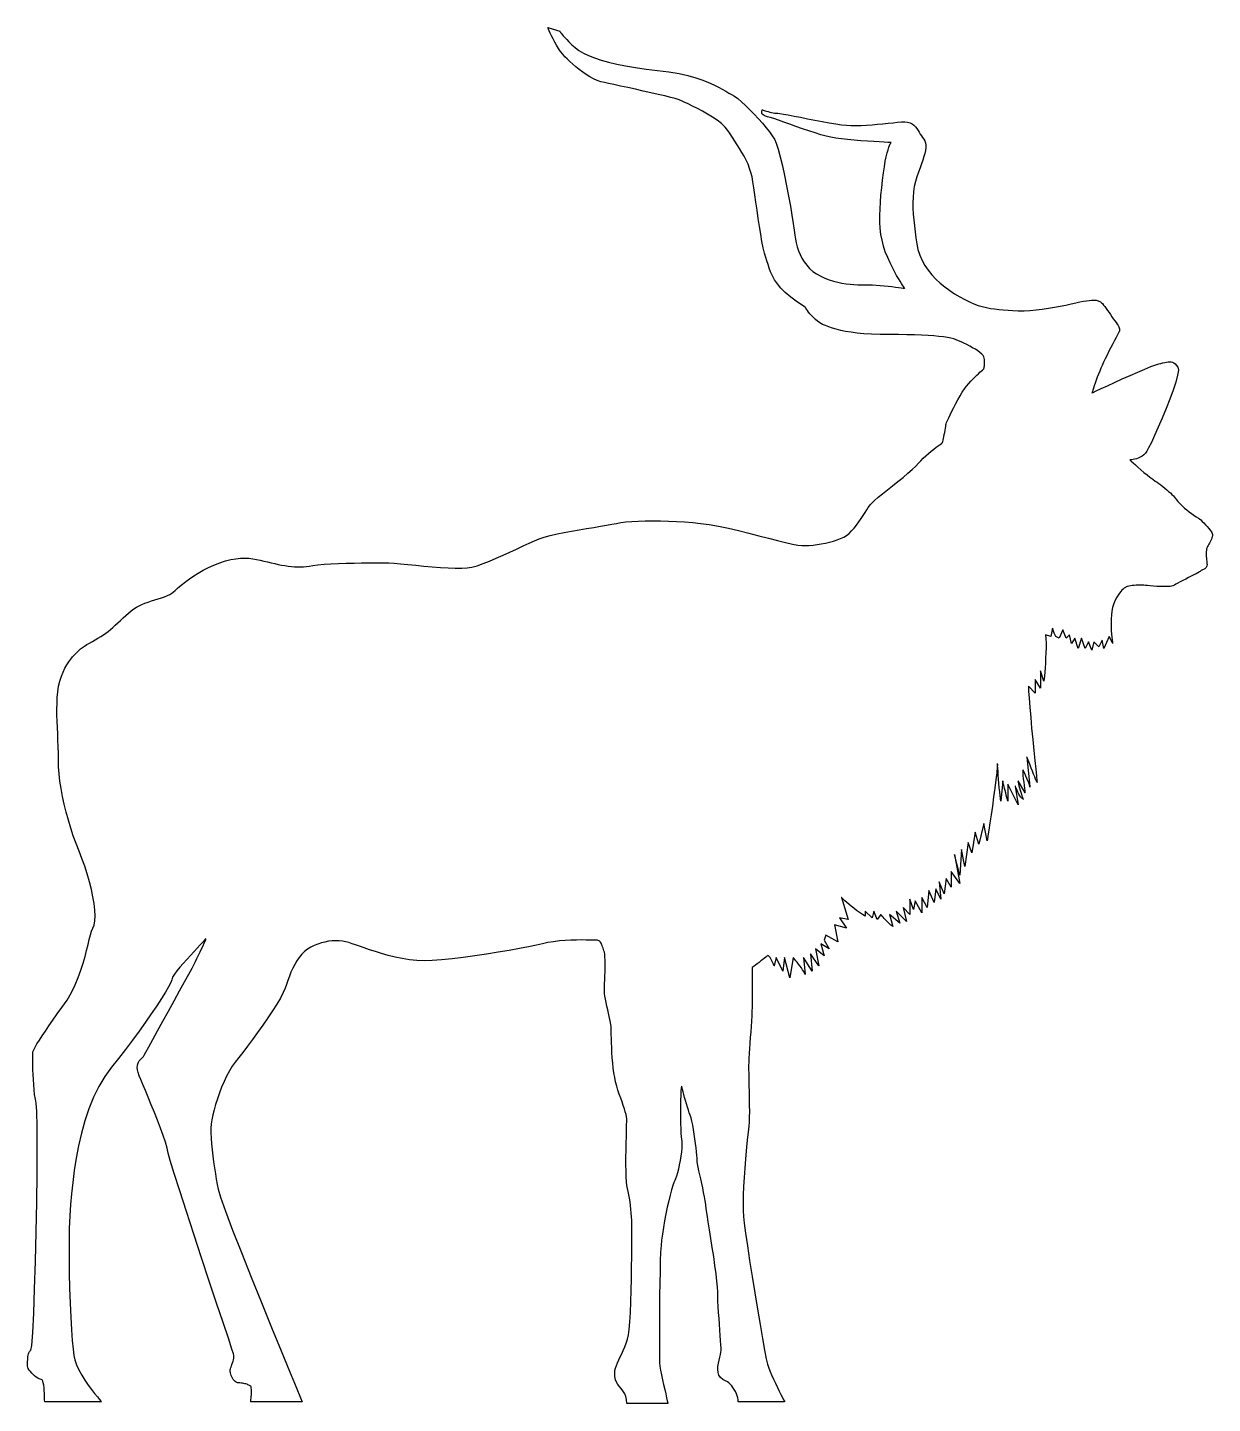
# Model space of a CAD drawing. Header units: metres. Extents: x 0 to 172, y 2 to 201.
import ezdxf

# ---------------------------------------------------------------- set-up
doc = ezdxf.new("R2010")
doc.units = ezdxf.units.M

msp = doc.modelspace()

# ---------------------------------------------------------------- linework, layer by layer
at = {"layer": 'Layer0'}
for p, q in [((157.14, 111.83), (157.15, 111.76)), ((140.5, 94.27), (140.49, 94.36)), ((144.74, 95.29), (144.72, 95.35)), ((141.25, 91.83), (141.24, 91.87)), ((145.21, 90.88), (145.19, 91.04)), ((144.21, 89.18), (144.22, 89.14)), ((117.9, 74.93), (117.86, 74.96)), ((108.17, 65.02), (108.15, 65.05))]:
    msp.add_line(p, q, dxfattribs=at)
msp.add_polyline3d([(144.46, 90.21, 0), (144.47, 90.13, 0), (143.47, 91.87, 0), (143.49, 91.66, 0), (143.53, 91.41, 0), (143.59, 91.13, 0), (143.67, 90.83, 0), (143.75, 90.52, 0), (143.85, 90.22, 0), (143.94, 89.94, 0), (144.03, 89.68, 0), (144.1, 89.46, 0), (144.16, 89.29, 0), (144.21, 89.18, 0), (144.04, 89.28, 0), (143.87, 89.47, 0), (143.71, 89.7, 0), (143.57, 89.94, 0), (143.44, 90.19, 0), (143.32, 90.44, 0), (143.22, 90.68, 0), (143.13, 90.9, 0), (143.07, 91.09, 0), (143.03, 91.06, 0), (143.47, 88.39, 0), (141.98, 91.37, 0), (141.98, 88.89, 0), (141.92, 89.15, 0), (141.84, 89.45, 0), (141.76, 89.77, 0), (141.68, 90.1, 0), (141.6, 90.43, 0), (141.52, 90.75, 0), (141.44, 91.05, 0), (141.37, 91.32, 0), (141.32, 91.54, 0), (141.27, 91.72, 0), (141.25, 91.83, 0), (140.99, 88.89, 0), (140.93, 89.26, 0), (140.86, 89.72, 0), (140.81, 90.27, 0), (140.75, 90.86, 0), (140.69, 91.47, 0), (140.65, 92.09, 0), (140.6, 92.68, 0), (140.56, 93.22, 0), (140.53, 93.68, 0), (140.51, 94.04, 0), (140.5, 94.27, 0), (140.46, 93.82, 0), (140.38, 93.01, 0), (140.26, 91.98, 0), (140.1, 90.79, 0), (139.93, 89.51, 0), (139.74, 88.2, 0), (139.56, 86.92, 0), (139.39, 85.74, 0), (139.23, 84.71, 0), (139.11, 83.89, 0), (139.03, 83.36, 0), (139, 83.17, 0), (138.5, 85.65, 0), (137.76, 82.67, 0), (137.26, 84.41, 0), (136.76, 81.43, 0), (136.26, 82.92, 0), (135.77, 79.44, 0), (135.27, 81.92, 0), (135.02, 78.19, 0), (134.27, 81.18, 0), (135.02, 76.95, 0), (133.78, 78.69, 0), (133.78, 76.45, 0), (133.03, 77.7, 0), (132.78, 75.46, 0), (132.04, 77.2, 0), (132.28, 74.71, 0), (131.54, 76.21, 0), (131.29, 74.22, 0), (130.54, 75.96, 0), (130.3, 73.47, 0), (129.55, 74.96, 0), (129.55, 72.72, 0), (128.55, 74.46, 0), (128.31, 73.22, 0), (127.81, 74.71, 0), (127.81, 72.48, 0), (126.81, 73.47, 0), (127.31, 71.48, 0), (125.82, 72.97, 0), (126.32, 71.23, 0), (124.83, 72.48, 0), (125.32, 70.74, 0), (125.18, 70.82, 0), (125.02, 70.95, 0), (124.84, 71.11, 0), (124.65, 71.3, 0), (124.46, 71.5, 0), (124.27, 71.7, 0), (124.09, 71.9, 0), (123.92, 72.08, 0), (123.78, 72.24, 0), (123.68, 72.36, 0), (123.61, 72.45, 0), (123.58, 72.48, 0), (123.08, 71.73, 0), (122.59, 72.97, 0), (122.34, 71.98, 0), (121.34, 72.97, 0), (121.34, 72.23, 0), (120.91, 72.49, 0), (120.48, 72.78, 0), (120.07, 73.07, 0), (119.67, 73.38, 0), (119.29, 73.68, 0), (118.95, 73.97, 0), (118.64, 74.24, 0), (118.38, 74.47, 0), (118.16, 74.67, 0), (118, 74.83, 0), (117.9, 74.93, 0), (118.86, 71.73, 0), (117.61, 71.98, 0), (118.61, 70.49, 0), (116.87, 70.98, 0), (117.37, 68.5, 0), (115.62, 69.49, 0), (115.38, 68.75, 0), (116.12, 67.5, 0), (114.88, 68.25, 0), (115.38, 66.51, 0), (114.13, 67.5, 0), (114.63, 65.02, 0), (113.39, 66.76, 0), (113.64, 64.27, 0), (112.39, 66.26, 0), (112.64, 63.77, 0), (112.55, 63.98, 0), (112.43, 64.22, 0), (112.26, 64.48, 0), (112.08, 64.75, 0), (111.88, 65.03, 0), (111.68, 65.3, 0), (111.48, 65.55, 0), (111.3, 65.78, 0), (111.14, 65.98, 0), (111.01, 66.13, 0), (110.93, 66.22, 0), (110.9, 66.26, 0), (110.4, 63.28, 0), (109.66, 66.26, 0), (109.41, 64.27, 0), (108.41, 66.26, 0), (108.15, 65.05, 0), (108.11, 65.14, 0), (108.04, 65.28, 0), (107.96, 65.46, 0), (107.87, 65.65, 0), (107.76, 65.86, 0), (107.65, 66.05, 0), (107.54, 66.23, 0), (107.43, 66.38, 0), (107.33, 66.48, 0), (107.24, 66.53, 0), (107.17, 66.51, 0), (107.07, 66.42, 0), (106.92, 66.29, 0), (106.72, 66.13, 0), (106.48, 65.95, 0), (106.22, 65.75, 0), (105.96, 65.54, 0), (105.7, 65.35, 0), (105.46, 65.16, 0), (105.25, 65, 0), (105.08, 64.88, 0), (104.97, 64.8, 0), (104.93, 64.77, 0), (104.93, 64.7, 0), (104.93, 64.5, 0), (104.93, 64.19, 0), (104.93, 63.78, 0), (104.93, 63.3, 0), (104.93, 62.75, 0), (104.93, 62.15, 0), (104.93, 61.53, 0), (104.93, 60.89, 0), (104.93, 60.25, 0), (104.93, 59.63, 0), (104.93, 59.05, 0), (104.92, 58.45, 0), (104.9, 57.77, 0), (104.85, 57.03, 0), (104.8, 56.25, 0), (104.75, 55.45, 0), (104.68, 54.63, 0), (104.62, 53.83, 0), (104.56, 53.06, 0), (104.51, 52.33, 0), (104.47, 51.67, 0), (104.45, 51.08, 0), (104.44, 50.59, 0), (104.44, 50.07, 0), (104.45, 49.39, 0), (104.47, 48.6, 0), (104.49, 47.71, 0), (104.51, 46.77, 0), (104.53, 45.81, 0), (104.54, 44.85, 0), (104.55, 43.94, 0), (104.54, 43.11, 0), (104.52, 42.39, 0), (104.49, 41.8, 0), (104.44, 41.39, 0), (104.36, 40.94, 0), (104.28, 40.23, 0), (104.18, 39.31, 0), (104.08, 38.22, 0), (103.97, 37, 0), (103.88, 35.71, 0), (103.79, 34.37, 0), (103.72, 33.05, 0), (103.67, 31.78, 0), (103.64, 30.6, 0), (103.65, 29.56, 0), (103.69, 28.71, 0), (103.8, 27.75, 0), (104, 26.3, 0), (104.27, 24.46, 0), (104.59, 22.34, 0), (104.95, 20.03, 0), (105.34, 17.65, 0), (105.73, 15.28, 0), (106.1, 13.04, 0), (106.45, 11.02, 0), (106.76, 9.33, 0), (107, 8.06, 0), (107.17, 7.33, 0), (107.32, 6.85, 0), (107.53, 6.32, 0), (107.77, 5.74, 0), (108.04, 5.14, 0), (108.32, 4.53, 0), (108.6, 3.94, 0), (108.87, 3.39, 0), (109.12, 2.89, 0), (109.34, 2.47, 0), (109.51, 2.14, 0), (109.62, 1.93, 0), (109.66, 1.86, 0), (102.94, 1.86, 0), (102.92, 2.12, 0), (102.87, 2.41, 0), (102.78, 2.71, 0), (102.66, 3.02, 0), (102.52, 3.33, 0), (102.35, 3.63, 0), (102.17, 3.92, 0), (101.99, 4.18, 0), (101.79, 4.41, 0), (101.59, 4.6, 0), (101.39, 4.75, 0), (101.2, 4.84, 0), (100.72, 5.07, 0), (100.37, 5.36, 0), (100.14, 5.72, 0), (100.01, 6.11, 0), (99.97, 6.54, 0), (99.99, 6.99, 0), (100.06, 7.44, 0), (100.15, 7.88, 0), (100.26, 8.3, 0), (100.36, 8.69, 0), (100.43, 9.03, 0), (100.46, 9.32, 0), (100.45, 9.65, 0), (100.42, 10.13, 0), (100.38, 10.74, 0), (100.33, 11.45, 0), (100.27, 12.24, 0), (100.21, 13.08, 0), (100.15, 13.94, 0), (100.09, 14.81, 0), (100.04, 15.65, 0), (100, 16.44, 0), (99.97, 17.15, 0), (99.96, 17.77, 0), (99.93, 18.45, 0), (99.85, 19.35, 0), (99.72, 20.42, 0), (99.56, 21.61, 0), (99.38, 22.89, 0), (99.18, 24.21, 0), (98.98, 25.52, 0), (98.78, 26.78, 0), (98.6, 27.95, 0), (98.43, 28.98, 0), (98.31, 29.83, 0), (98.22, 30.45, 0), (98.14, 30.98, 0), (98.04, 31.57, 0), (97.92, 32.2, 0), (97.79, 32.85, 0), (97.65, 33.5, 0), (97.5, 34.15, 0), (97.37, 34.77, 0), (97.24, 35.35, 0), (97.13, 35.87, 0), (97.05, 36.32, 0), (97, 36.67, 0), (96.98, 36.92, 0), (96.97, 37.18, 0), (96.94, 37.57, 0), (96.89, 38.07, 0), (96.83, 38.65, 0), (96.75, 39.29, 0), (96.66, 39.96, 0), (96.57, 40.65, 0), (96.46, 41.32, 0), (96.35, 41.95, 0), (96.23, 42.52, 0), (96.11, 43.01, 0), (95.98, 43.38, 0), (95.85, 43.73, 0), (95.72, 44.13, 0), (95.58, 44.57, 0), (95.44, 45.03, 0), (95.3, 45.5, 0), (95.17, 45.96, 0), (95.05, 46.4, 0), (94.95, 46.79, 0), (94.86, 47.12, 0), (94.8, 47.38, 0), (94.75, 47.55, 0), (94.74, 47.61, 0), (94.68, 47.32, 0), (94.63, 46.85, 0), (94.6, 46.23, 0), (94.57, 45.5, 0), (94.56, 44.7, 0), (94.55, 43.85, 0), (94.56, 43, 0), (94.57, 42.18, 0), (94.6, 41.42, 0), (94.63, 40.77, 0), (94.68, 40.25, 0), (94.74, 39.9, 0), (94.78, 39.59, 0), (94.78, 39.17, 0), (94.76, 38.65, 0), (94.7, 38.08, 0), (94.62, 37.46, 0), (94.52, 36.82, 0), (94.4, 36.19, 0), (94.28, 35.59, 0), (94.14, 35.04, 0), (94.01, 34.57, 0), (93.87, 34.19, 0), (93.74, 33.93, 0), (93.6, 33.65, 0), (93.44, 33.18, 0), (93.26, 32.56, 0), (93.06, 31.82, 0), (92.86, 30.97, 0), (92.66, 30.05, 0), (92.46, 29.08, 0), (92.27, 28.1, 0), (92.1, 27.12, 0), (91.95, 26.17, 0), (91.84, 25.28, 0), (91.75, 24.49, 0), (91.7, 23.55, 0), (91.65, 22.28, 0), (91.61, 20.76, 0), (91.58, 19.06, 0), (91.55, 17.25, 0), (91.54, 15.41, 0), (91.52, 13.61, 0), (91.51, 11.92, 0), (91.51, 10.43, 0), (91.51, 9.2, 0), (91.51, 8.31, 0), (91.51, 7.83, 0), (91.53, 7.49, 0), (91.6, 7.02, 0), (91.7, 6.43, 0), (91.83, 5.77, 0), (91.97, 5.06, 0), (92.13, 4.34, 0), (92.28, 3.65, 0), (92.43, 3, 0), (92.55, 2.44, 0), (92.66, 2, 0), (92.72, 1.71, 0), (92.75, 1.61, 0), (86.78, 1.61, 0), (86.75, 2.17, 0), (86.65, 2.63, 0), (86.51, 3.01, 0), (86.33, 3.32, 0), (86.13, 3.59, 0), (85.91, 3.85, 0), (85.69, 4.1, 0), (85.49, 4.37, 0), (85.31, 4.69, 0), (85.17, 5.06, 0), (85.07, 5.52, 0), (85.04, 6.08, 0), (85.07, 6.41, 0), (85.15, 6.75, 0), (85.28, 7.11, 0), (85.45, 7.5, 0), (85.64, 7.92, 0), (85.85, 8.35, 0), (86.07, 8.82, 0), (86.29, 9.31, 0), (86.51, 9.83, 0), (86.71, 10.37, 0), (86.89, 10.95, 0), (87.03, 11.56, 0), (87.14, 12.35, 0), (87.24, 13.46, 0), (87.32, 14.81, 0), (87.38, 16.33, 0), (87.43, 17.98, 0), (87.46, 19.67, 0), (87.49, 21.34, 0), (87.51, 22.94, 0), (87.52, 24.39, 0), (87.52, 25.63, 0), (87.53, 26.59, 0), (87.53, 27.22, 0), (87.52, 27.67, 0), (87.51, 28.16, 0), (87.48, 28.68, 0), (87.44, 29.21, 0), (87.4, 29.75, 0), (87.34, 30.3, 0), (87.27, 30.84, 0), (87.2, 31.36, 0), (87.11, 31.87, 0), (87.01, 32.35, 0), (86.9, 32.79, 0), (86.78, 33.19, 0), (86.73, 33.73, 0), (86.69, 34.44, 0), (86.68, 35.3, 0), (86.67, 36.25, 0), (86.67, 37.27, 0), (86.69, 38.32, 0), (86.71, 39.34, 0), (86.73, 40.32, 0), (86.75, 41.2, 0), (86.76, 41.94, 0), (86.78, 42.52, 0), (86.78, 42.89, 0), (86.76, 43.16, 0), (86.69, 43.5, 0), (86.58, 43.89, 0), (86.44, 44.32, 0), (86.28, 44.8, 0), (86.1, 45.31, 0), (85.91, 45.85, 0), (85.71, 46.42, 0), (85.52, 47.01, 0), (85.34, 47.62, 0), (85.18, 48.23, 0), (85.04, 48.85, 0), (84.93, 49.51, 0), (84.83, 50.22, 0), (84.75, 50.96, 0), (84.69, 51.72, 0), (84.64, 52.47, 0), (84.61, 53.2, 0), (84.58, 53.9, 0), (84.56, 54.53, 0), (84.55, 55.08, 0), (84.55, 55.53, 0), (84.54, 55.87, 0), (84.54, 56.06, 0), (84.53, 56.24, 0), (84.49, 56.5, 0), (84.42, 56.84, 0), (84.34, 57.24, 0), (84.24, 57.69, 0), (84.14, 58.18, 0), (84.03, 58.68, 0), (83.92, 59.2, 0), (83.81, 59.7, 0), (83.71, 60.19, 0), (83.62, 60.64, 0), (83.55, 61.04, 0), (83.55, 61.45, 0), (83.57, 61.93, 0), (83.58, 62.46, 0), (83.6, 63.03, 0), (83.62, 63.61, 0), (83.64, 64.21, 0), (83.65, 64.79, 0), (83.66, 65.35, 0), (83.65, 65.86, 0), (83.63, 66.32, 0), (83.6, 66.71, 0), (83.55, 67.01, 0), (83.49, 67.2, 0), (83.42, 67.39, 0), (83.36, 67.59, 0), (83.29, 67.79, 0), (83.22, 67.98, 0), (83.14, 68.16, 0), (83.06, 68.32, 0), (82.98, 68.46, 0), (82.88, 68.58, 0), (82.78, 68.67, 0), (82.67, 68.73, 0), (82.55, 68.75, 0), (82.35, 68.75, 0), (82, 68.76, 0), (81.52, 68.77, 0), (80.93, 68.78, 0), (80.26, 68.79, 0), (79.51, 68.78, 0), (78.71, 68.75, 0), (77.88, 68.71, 0), (77.03, 68.64, 0), (76.19, 68.54, 0), (75.37, 68.42, 0), (74.6, 68.25, 0), (73.71, 68.04, 0), (72.58, 67.81, 0), (71.25, 67.55, 0), (69.76, 67.27, 0), (68.16, 67, 0), (66.48, 66.73, 0), (64.78, 66.47, 0), (63.1, 66.24, 0), (61.48, 66.05, 0), (59.97, 65.89, 0), (58.61, 65.8, 0), (57.44, 65.76, 0), (56.38, 65.8, 0), (55.32, 65.91, 0), (54.27, 66.08, 0), (53.24, 66.3, 0), (52.24, 66.55, 0), (51.29, 66.82, 0), (50.38, 67.1, 0), (49.54, 67.38, 0), (48.77, 67.65, 0), (48.08, 67.89, 0), (47.49, 68.1, 0), (47, 68.25, 0), (46.55, 68.41, 0), (46.09, 68.54, 0), (45.61, 68.63, 0), (45.12, 68.67, 0), (44.62, 68.68, 0), (44.11, 68.65, 0), (43.59, 68.59, 0), (43.07, 68.49, 0), (42.56, 68.35, 0), (42.04, 68.19, 0), (41.53, 67.98, 0), (41.03, 67.75, 0), (40.55, 67.47, 0), (40.11, 67.12, 0), (39.71, 66.71, 0), (39.34, 66.26, 0), (39.01, 65.76, 0), (38.7, 65.23, 0), (38.41, 64.68, 0), (38.15, 64.1, 0), (37.92, 63.52, 0), (37.7, 62.93, 0), (37.49, 62.35, 0), (37.3, 61.78, 0), (37.03, 61.15, 0), (36.63, 60.37, 0), (36.1, 59.48, 0), (35.48, 58.51, 0), (34.8, 57.49, 0), (34.07, 56.44, 0), (33.31, 55.39, 0), (32.56, 54.36, 0), (31.84, 53.39, 0), (31.17, 52.5, 0), (30.58, 51.73, 0), (30.09, 51.09, 0), (29.66, 50.49, 0), (29.24, 49.81, 0), (28.84, 49.06, 0), (28.47, 48.27, 0), (28.11, 47.45, 0), (27.79, 46.62, 0), (27.49, 45.78, 0), (27.23, 44.96, 0), (27.01, 44.17, 0), (26.83, 43.42, 0), (26.69, 42.74, 0), (26.61, 42.14, 0), (26.56, 41.53, 0), (26.56, 40.84, 0), (26.59, 40.07, 0), (26.64, 39.25, 0), (26.72, 38.39, 0), (26.82, 37.51, 0), (26.94, 36.62, 0), (27.07, 35.75, 0), (27.2, 34.9, 0), (27.34, 34.1, 0), (27.47, 33.36, 0), (27.6, 32.69, 0), (27.94, 31.51, 0), (28.68, 29.46, 0), (29.71, 26.72, 0), (30.98, 23.48, 0), (32.4, 19.93, 0), (33.88, 16.25, 0), (35.35, 12.62, 0), (36.74, 9.24, 0), (37.95, 6.29, 0), (38.92, 3.95, 0), (39.55, 2.41, 0), (39.78, 1.86, 0), (32.33, 1.86, 0), (32.33, 1.9, 0), (32.34, 2.01, 0), (32.36, 2.17, 0), (32.38, 2.38, 0), (32.4, 2.62, 0), (32.42, 2.88, 0), (32.43, 3.15, 0), (32.44, 3.4, 0), (32.43, 3.64, 0), (32.41, 3.84, 0), (32.38, 4, 0), (32.33, 4.1, 0), (32.25, 4.16, 0), (32.16, 4.22, 0), (32.05, 4.28, 0), (31.93, 4.33, 0), (31.79, 4.39, 0), (31.64, 4.44, 0), (31.48, 4.48, 0), (31.31, 4.52, 0), (31.14, 4.55, 0), (30.96, 4.57, 0), (30.77, 4.59, 0), (30.58, 4.59, 0), (30.4, 4.62, 0), (30.23, 4.69, 0), (30.08, 4.79, 0), (29.93, 4.93, 0), (29.8, 5.1, 0), (29.68, 5.28, 0), (29.58, 5.47, 0), (29.5, 5.66, 0), (29.43, 5.85, 0), (29.38, 6.03, 0), (29.35, 6.19, 0), (29.34, 6.33, 0), (29.36, 6.47, 0), (29.4, 6.64, 0), (29.45, 6.83, 0), (29.53, 7.03, 0), (29.6, 7.25, 0), (29.68, 7.48, 0), (29.76, 7.72, 0), (29.82, 7.95, 0), (29.87, 8.19, 0), (29.89, 8.41, 0), (29.88, 8.62, 0), (29.84, 8.82, 0), (29.61, 9.5, 0), (29.09, 11.06, 0), (28.33, 13.33, 0), (27.39, 16.14, 0), (26.33, 19.33, 0), (25.21, 22.71, 0), (24.08, 26.14, 0), (23.01, 29.43, 0), (22.04, 32.42, 0), (21.25, 34.95, 0), (20.68, 36.83, 0), (20.39, 37.91, 0), (20.22, 38.62, 0), (19.96, 39.48, 0), (19.62, 40.47, 0), (19.24, 41.53, 0), (18.81, 42.65, 0), (18.37, 43.79, 0), (17.92, 44.91, 0), (17.48, 45.98, 0), (17.07, 46.97, 0), (16.7, 47.84, 0), (16.39, 48.56, 0), (16.16, 49.1, 0), (16.01, 49.56, 0), (15.92, 49.96, 0), (15.89, 50.3, 0), (15.91, 50.59, 0), (15.97, 50.84, 0), (16.07, 51.06, 0), (16.19, 51.25, 0), (16.33, 51.42, 0), (16.48, 51.58, 0), (16.63, 51.74, 0), (16.78, 51.91, 0), (16.91, 52.09, 0), (17.14, 52.53, 0), (17.56, 53.3, 0), (18.14, 54.35, 0), (18.83, 55.61, 0), (19.61, 57.01, 0), (20.42, 58.49, 0), (21.24, 59.98, 0), (22.03, 61.41, 0), (22.75, 62.72, 0), (23.36, 63.84, 0), (23.83, 64.71, 0), (24.12, 65.26, 0), (24.32, 65.67, 0), (24.54, 66.11, 0), (24.77, 66.58, 0), (25, 67.05, 0), (25.22, 67.51, 0), (25.43, 67.94, 0), (25.59, 68.31, 0), (25.72, 68.62, 0), (25.8, 68.83, 0), (25.81, 68.94, 0), (25.75, 68.91, 0), (25.61, 68.75, 0), (25.37, 68.45, 0), (25.02, 68.06, 0), (24.59, 67.61, 0), (24.11, 67.1, 0), (23.59, 66.55, 0), (23.06, 65.98, 0), (22.54, 65.4, 0), (22.06, 64.84, 0), (21.63, 64.31, 0), (21.27, 63.81, 0), (21.02, 63.38, 0), (20.89, 63.03, 0), (20.74, 62.61, 0), (20.43, 62, 0), (19.98, 61.22, 0), (19.4, 60.29, 0), (18.72, 59.24, 0), (17.93, 58.08, 0), (17.07, 56.85, 0), (16.15, 55.57, 0), (15.19, 54.25, 0), (14.19, 52.93, 0), (13.19, 51.62, 0), (12.18, 50.35, 0), (11.19, 49.02, 0), (10.31, 47.56, 0), (9.54, 45.98, 0), (8.87, 44.3, 0), (8.29, 42.56, 0), (7.8, 40.77, 0), (7.39, 38.96, 0), (7.05, 37.16, 0), (6.76, 35.38, 0), (6.54, 33.65, 0), (6.36, 32, 0), (6.22, 30.45, 0), (6.11, 28.82, 0), (6.05, 26.95, 0), (6.01, 24.9, 0), (6.01, 22.74, 0), (6.04, 20.51, 0), (6.09, 18.3, 0), (6.16, 16.15, 0), (6.25, 14.13, 0), (6.36, 12.3, 0), (6.47, 10.73, 0), (6.59, 9.46, 0), (6.71, 8.57, 0), (6.84, 7.92, 0), (7.09, 7.21, 0), (7.44, 6.47, 0), (7.86, 5.73, 0), (8.32, 4.99, 0), (8.8, 4.28, 0), (9.27, 3.63, 0), (9.72, 3.05, 0), (10.11, 2.56, 0), (10.41, 2.18, 0), (10.62, 1.94, 0), (10.69, 1.86, 0), (2.49, 1.86, 0), (2.49, 1.92, 0), (2.48, 2.1, 0), (2.48, 2.36, 0), (2.47, 2.7, 0), (2.45, 3.07, 0), (2.42, 3.47, 0), (2.39, 3.87, 0), (2.34, 4.25, 0), (2.28, 4.59, 0), (2.2, 4.85, 0), (2.1, 5.03, 0), (1.99, 5.09, 0), (1.85, 5.11, 0), (1.67, 5.19, 0), (1.47, 5.3, 0), (1.25, 5.44, 0), (1.03, 5.61, 0), (0.81, 5.8, 0), (0.6, 6.01, 0), (0.41, 6.23, 0), (0.24, 6.45, 0), (0.11, 6.67, 0), (0.03, 6.88, 0), (0, 7.08, 0), (0, 7.28, 0), (0, 7.49, 0), (0.01, 7.71, 0), (0.02, 7.94, 0), (0.04, 8.16, 0), (0.06, 8.38, 0), (0.1, 8.6, 0), (0.15, 8.79, 0), (0.21, 8.97, 0), (0.29, 9.12, 0), (0.38, 9.24, 0), (0.5, 9.32, 0), (0.63, 10.03, 0), (0.76, 11.9, 0), (0.89, 14.7, 0), (1.02, 18.21, 0), (1.14, 22.21, 0), (1.24, 26.47, 0), (1.33, 30.78, 0), (1.38, 34.9, 0), (1.41, 38.62, 0), (1.4, 41.71, 0), (1.34, 43.95, 0), (1.24, 45.12, 0), (1.13, 45.72, 0), (1.03, 46.38, 0), (0.96, 47.09, 0), (0.89, 47.82, 0), (0.84, 48.56, 0), (0.81, 49.29, 0), (0.78, 49.98, 0), (0.76, 50.63, 0), (0.75, 51.21, 0), (0.75, 51.7, 0), (0.75, 52.08, 0), (0.75, 52.33, 0), (0.79, 52.56, 0), (0.91, 52.87, 0), (1.1, 53.26, 0), (1.37, 53.73, 0), (1.71, 54.27, 0), (2.11, 54.88, 0), (2.58, 55.57, 0), (3.1, 56.33, 0), (3.68, 57.16, 0), (4.31, 58.06, 0), (4.99, 59.02, 0), (5.72, 60.04, 0), (6.35, 61.16, 0), (6.89, 62.27, 0), (7.35, 63.35, 0), (7.74, 64.41, 0), (8.06, 65.42, 0), (8.33, 66.38, 0), (8.56, 67.28, 0), (8.76, 68.11, 0), (8.94, 68.85, 0), (9.1, 69.51, 0), (9.27, 70.05, 0), (9.45, 70.49, 0), (9.65, 70.94, 0), (9.77, 71.54, 0), (9.8, 72.27, 0), (9.76, 73.11, 0), (9.65, 74.05, 0), (9.48, 75.06, 0), (9.25, 76.12, 0), (8.97, 77.23, 0), (8.64, 78.35, 0), (8.28, 79.48, 0), (7.88, 80.6, 0), (7.46, 81.68, 0), (7.04, 82.75, 0), (6.63, 83.86, 0), (6.26, 84.99, 0), (5.91, 86.14, 0), (5.6, 87.3, 0), (5.32, 88.45, 0), (5.07, 89.6, 0), (4.86, 90.72, 0), (4.7, 91.82, 0), (4.58, 92.88, 0), (4.5, 93.89, 0), (4.48, 94.85, 0), (4.47, 95.84, 0), (4.44, 96.8, 0), (4.41, 97.75, 0), (4.37, 98.68, 0), (4.32, 99.59, 0), (4.29, 100.48, 0), (4.26, 101.36, 0), (4.25, 102.22, 0), (4.27, 103.07, 0), (4.3, 103.91, 0), (4.37, 104.73, 0), (4.48, 105.55, 0), (4.68, 106.31, 0), (4.9, 107, 0), (5.15, 107.62, 0), (5.42, 108.17, 0), (5.69, 108.66, 0), (5.97, 109.09, 0), (6.25, 109.47, 0), (6.52, 109.8, 0), (6.78, 110.09, 0), (7.03, 110.35, 0), (7.26, 110.57, 0), (7.46, 110.77, 0), (7.68, 110.96, 0), (7.95, 111.16, 0), (8.26, 111.37, 0), (8.61, 111.59, 0), (8.99, 111.81, 0), (9.39, 112.04, 0), (9.79, 112.28, 0), (10.2, 112.52, 0), (10.61, 112.76, 0), (10.99, 113.01, 0), (11.36, 113.26, 0), (11.69, 113.5, 0), (12.01, 113.77, 0), (12.35, 114.07, 0), (12.7, 114.4, 0), (13.07, 114.75, 0), (13.45, 115.1, 0), (13.83, 115.46, 0), (14.22, 115.82, 0), (14.62, 116.16, 0), (15.01, 116.48, 0), (15.4, 116.77, 0), (15.78, 117.02, 0), (16.16, 117.23, 0), (16.56, 117.42, 0), (17, 117.59, 0), (17.46, 117.75, 0), (17.95, 117.92, 0), (18.44, 118.07, 0), (18.93, 118.23, 0), (19.4, 118.38, 0), (19.85, 118.54, 0), (20.25, 118.7, 0), (20.61, 118.87, 0), (20.91, 119.04, 0), (21.14, 119.22, 0), (21.36, 119.44, 0), (21.65, 119.71, 0), (22.01, 120.02, 0), (22.43, 120.37, 0), (22.92, 120.75, 0), (23.47, 121.15, 0), (24.07, 121.56, 0), (24.73, 121.97, 0), (25.44, 122.37, 0), (26.2, 122.76, 0), (27, 123.12, 0), (27.85, 123.45, 0), (28.68, 123.72, 0), (29.46, 123.92, 0), (30.17, 124.04, 0), (30.83, 124.11, 0), (31.46, 124.13, 0), (32.05, 124.1, 0), (32.61, 124.04, 0), (33.15, 123.95, 0), (33.69, 123.83, 0), (34.22, 123.71, 0), (34.76, 123.58, 0), (35.31, 123.45, 0), (35.81, 123.33, 0), (36.3, 123.22, 0), (36.79, 123.13, 0), (37.28, 123.04, 0), (37.76, 122.98, 0), (38.23, 122.92, 0), (38.69, 122.88, 0), (39.14, 122.86, 0), (39.58, 122.86, 0), (39.99, 122.87, 0), (40.4, 122.9, 0), (40.78, 122.95, 0), (41.32, 123.07, 0), (42.06, 123.16, 0), (42.94, 123.24, 0), (43.95, 123.3, 0), (45.03, 123.35, 0), (46.16, 123.39, 0), (47.29, 123.41, 0), (48.39, 123.43, 0), (49.42, 123.44, 0), (50.34, 123.45, 0), (51.12, 123.45, 0), (51.72, 123.45, 0), (52.32, 123.43, 0), (53.11, 123.38, 0), (54.04, 123.3, 0), (55.09, 123.2, 0), (56.23, 123.09, 0), (57.41, 122.98, 0), (58.61, 122.88, 0), (59.79, 122.79, 0), (60.92, 122.72, 0), (61.96, 122.67, 0), (62.88, 122.67, 0), (63.66, 122.7, 0), (64.34, 122.82, 0), (65.12, 123.03, 0), (65.99, 123.33, 0), (66.92, 123.69, 0), (67.89, 124.1, 0), (68.88, 124.54, 0), (69.87, 124.99, 0), (70.84, 125.45, 0), (71.77, 125.89, 0), (72.64, 126.29, 0), (73.42, 126.64, 0), (74.1, 126.93, 0), (74.85, 127.17, 0), (75.72, 127.41, 0), (76.69, 127.63, 0), (77.72, 127.84, 0), (78.79, 128.05, 0), (79.88, 128.24, 0), (80.96, 128.42, 0), (82, 128.59, 0), (82.98, 128.75, 0), (83.87, 128.9, 0), (84.65, 129.04, 0), (85.29, 129.17, 0), (85.91, 129.28, 0), (86.66, 129.38, 0), (87.51, 129.45, 0), (88.45, 129.5, 0), (89.46, 129.53, 0), (90.54, 129.54, 0), (91.67, 129.53, 0), (92.82, 129.5, 0), (94, 129.45, 0), (95.17, 129.38, 0), (96.34, 129.28, 0), (97.47, 129.17, 0), (98.72, 129, 0), (100.08, 128.76, 0), (101.51, 128.45, 0), (102.99, 128.11, 0), (104.47, 127.74, 0), (105.93, 127.37, 0), (107.32, 127, 0), (108.62, 126.66, 0), (109.78, 126.37, 0), (110.78, 126.14, 0), (111.58, 125.99, 0), (112.14, 125.94, 0), (112.66, 125.95, 0), (113.21, 125.98, 0), (113.78, 126.03, 0), (114.37, 126.1, 0), (114.97, 126.2, 0), (115.56, 126.31, 0), (116.15, 126.44, 0), (116.71, 126.6, 0), (117.25, 126.78, 0), (117.75, 126.97, 0), (118.21, 127.19, 0), (118.61, 127.43, 0), (118.98, 127.72, 0), (119.35, 128.07, 0), (119.71, 128.48, 0), (120.06, 128.92, 0), (120.4, 129.38, 0), (120.72, 129.85, 0), (121.02, 130.31, 0), (121.3, 130.74, 0), (121.55, 131.14, 0), (121.76, 131.47, 0), (121.95, 131.73, 0), (122.09, 131.9, 0), (122.31, 132.15, 0), (122.69, 132.5, 0), (123.21, 132.94, 0), (123.84, 133.45, 0), (124.54, 134.01, 0), (125.29, 134.61, 0), (126.06, 135.22, 0), (126.81, 135.83, 0), (127.51, 136.42, 0), (128.14, 136.96, 0), (128.66, 137.46, 0), (129.05, 137.87, 0), (129.38, 138.24, 0), (129.74, 138.61, 0), (130.12, 138.97, 0), (130.51, 139.31, 0), (130.89, 139.63, 0), (131.26, 139.92, 0), (131.6, 140.19, 0), (131.91, 140.41, 0), (132.16, 140.6, 0), (132.36, 140.74, 0), (132.49, 140.83, 0), (132.53, 140.86, 0), (132.54, 140.9, 0), (132.57, 141.02, 0), (132.61, 141.21, 0), (132.66, 141.45, 0), (132.72, 141.73, 0), (132.78, 142.04, 0), (132.84, 142.35, 0), (132.9, 142.66, 0), (132.95, 142.95, 0), (132.99, 143.22, 0), (133.02, 143.43, 0), (133.03, 143.59, 0), (133.12, 143.77, 0), (133.25, 144.07, 0), (133.43, 144.45, 0), (133.64, 144.9, 0), (133.88, 145.41, 0), (134.15, 145.95, 0), (134.44, 146.52, 0), (134.74, 147.09, 0), (135.06, 147.65, 0), (135.38, 148.17, 0), (135.7, 148.65, 0), (136.01, 149.06, 0), (136.32, 149.42, 0), (136.63, 149.76, 0), (136.93, 150.08, 0), (137.21, 150.37, 0), (137.48, 150.63, 0), (137.72, 150.86, 0), (137.94, 151.07, 0), (138.13, 151.24, 0), (138.29, 151.37, 0), (138.4, 151.47, 0), (138.48, 151.53, 0), (138.51, 151.57, 0), (138.52, 151.63, 0), (138.54, 151.72, 0), (138.56, 151.83, 0), (138.58, 151.98, 0), (138.59, 152.14, 0), (138.61, 152.32, 0), (138.61, 152.51, 0), (138.61, 152.7, 0), (138.59, 152.9, 0), (138.55, 153.1, 0), (138.5, 153.29, 0), (138.39, 153.48, 0), (138.21, 153.7, 0), (137.95, 153.92, 0), (137.64, 154.15, 0), (137.28, 154.39, 0), (136.88, 154.63, 0), (136.47, 154.86, 0), (136.05, 155.08, 0), (135.63, 155.28, 0), (135.23, 155.47, 0), (134.86, 155.64, 0), (134.52, 155.78, 0), (134.18, 155.89, 0), (133.75, 156, 0), (133.25, 156.1, 0), (132.67, 156.19, 0), (132.01, 156.27, 0), (131.26, 156.33, 0), (130.42, 156.39, 0), (129.49, 156.44, 0), (128.47, 156.47, 0), (127.36, 156.5, 0), (126.14, 156.52, 0), (124.83, 156.52, 0), (123.47, 156.54, 0), (122.24, 156.58, 0), (121.14, 156.65, 0), (120.16, 156.74, 0), (119.27, 156.86, 0), (118.48, 156.99, 0), (117.78, 157.13, 0), (117.14, 157.29, 0), (116.57, 157.47, 0), (116.05, 157.64, 0), (115.57, 157.83, 0), (115.13, 158.01, 0), (114.77, 158.22, 0), (114.43, 158.46, 0), (114.11, 158.72, 0), (113.82, 158.99, 0), (113.56, 159.27, 0), (113.32, 159.54, 0), (113.12, 159.79, 0), (112.95, 160.02, 0), (112.82, 160.22, 0), (112.72, 160.37, 0), (112.66, 160.47, 0), (112.64, 160.5, 0), (111.5, 161.23, 0), (110.54, 161.93, 0), (109.75, 162.61, 0), (109.11, 163.25, 0), (108.6, 163.88, 0), (108.2, 164.48, 0), (107.88, 165.06, 0), (107.63, 165.62, 0), (107.43, 166.16, 0), (107.26, 166.69, 0), (107.1, 167.21, 0), (106.92, 167.71, 0), (106.74, 168.31, 0), (106.55, 169.09, 0), (106.37, 170.03, 0), (106.19, 171.07, 0), (106.01, 172.2, 0), (105.83, 173.37, 0), (105.67, 174.55, 0), (105.5, 175.7, 0), (105.35, 176.8, 0), (105.2, 177.81, 0), (105.06, 178.68, 0), (104.93, 179.4, 0), (104.78, 180.01, 0), (104.59, 180.62, 0), (104.35, 181.22, 0), (104.09, 181.8, 0), (103.79, 182.38, 0), (103.47, 182.94, 0), (103.14, 183.5, 0), (102.8, 184.04, 0), (102.45, 184.57, 0), (102.11, 185.1, 0), (101.77, 185.61, 0), (101.45, 186.11, 0), (101.02, 186.61, 0), (100.49, 187.1, 0), (99.87, 187.58, 0), (99.2, 188.05, 0), (98.48, 188.49, 0), (97.75, 188.91, 0), (97.03, 189.3, 0), (96.33, 189.65, 0), (95.68, 189.96, 0), (95.1, 190.22, 0), (94.61, 190.43, 0), (94.24, 190.59, 0), (93.81, 190.73, 0), (93.15, 190.91, 0), (92.32, 191.12, 0), (91.36, 191.34, 0), (90.29, 191.58, 0), (89.17, 191.83, 0), (88.04, 192.08, 0), (86.93, 192.32, 0), (85.88, 192.55, 0), (84.94, 192.75, 0), (84.15, 192.93, 0), (83.55, 193.07, 0), (83.04, 193.18, 0), (82.52, 193.35, 0), (81.99, 193.59, 0), (81.46, 193.87, 0), (80.93, 194.2, 0), (80.41, 194.57, 0), (79.9, 194.95, 0), (79.42, 195.34, 0), (78.97, 195.73, 0), (78.55, 196.11, 0), (78.16, 196.47, 0), (77.83, 196.8, 0), (77.52, 197.15, 0), (77.21, 197.55, 0), (76.92, 197.99, 0), (76.63, 198.45, 0), (76.36, 198.92, 0), (76.12, 199.38, 0), (75.9, 199.82, 0), (75.71, 200.21, 0), (75.56, 200.54, 0), (75.44, 200.8, 0), (75.37, 200.97, 0), (75.34, 201.03, 0), (77.09, 200.51, 0), (77.11, 200.47, 0), (77.15, 200.4, 0), (77.21, 200.31, 0), (77.3, 200.19, 0), (77.43, 200.03, 0), (77.6, 199.83, 0), (77.82, 199.59, 0), (78.09, 199.3, 0), (78.42, 198.95, 0), (78.82, 198.54, 0), (79.3, 198.12, 0), (79.87, 197.72, 0), (80.52, 197.33, 0), (81.27, 196.97, 0), (82.13, 196.63, 0), (83.08, 196.31, 0), (84.15, 196.01, 0), (85.33, 195.73, 0), (86.62, 195.47, 0), (88.04, 195.23, 0), (89.58, 195.01, 0), (91.26, 194.81, 0), (92.9, 194.6, 0), (94.36, 194.35, 0), (95.65, 194.06, 0), (96.79, 193.75, 0), (97.79, 193.41, 0), (98.65, 193.07, 0), (99.41, 192.73, 0), (100.06, 192.4, 0), (100.63, 192.09, 0), (101.12, 191.8, 0), (101.56, 191.54, 0), (101.95, 191.33, 0), (102.37, 191.08, 0), (102.86, 190.72, 0), (103.41, 190.25, 0), (104, 189.71, 0), (104.62, 189.11, 0), (105.24, 188.47, 0), (105.86, 187.81, 0), (106.44, 187.15, 0), (106.98, 186.51, 0), (107.46, 185.9, 0), (107.86, 185.35, 0), (108.17, 184.87, 0), (108.43, 184.27, 0), (108.71, 183.39, 0), (109.02, 182.27, 0), (109.33, 180.98, 0), (109.64, 179.57, 0), (109.94, 178.09, 0), (110.22, 176.6, 0), (110.49, 175.16, 0), (110.72, 173.82, 0), (110.91, 172.63, 0), (111.06, 171.65, 0), (111.15, 170.94, 0), (111.23, 170.38, 0), (111.34, 169.81, 0), (111.49, 169.24, 0), (111.67, 168.68, 0), (111.9, 168.12, 0), (112.17, 167.59, 0), (112.49, 167.07, 0), (112.86, 166.58, 0), (113.28, 166.12, 0), (113.76, 165.69, 0), (114.29, 165.31, 0), (114.88, 164.98, 0), (115.5, 164.69, 0), (116.12, 164.45, 0), (116.74, 164.26, 0), (117.35, 164.1, 0), (117.95, 163.98, 0), (118.55, 163.89, 0), (119.13, 163.82, 0), (119.7, 163.78, 0), (120.26, 163.75, 0), (120.81, 163.74, 0), (121.33, 163.73, 0), (121.84, 163.73, 0), (122.36, 163.72, 0), (122.92, 163.7, 0), (123.5, 163.65, 0), (124.08, 163.6, 0), (124.65, 163.55, 0), (125.2, 163.48, 0), (125.7, 163.42, 0), (126.15, 163.36, 0), (126.53, 163.31, 0), (126.81, 163.27, 0), (127, 163.24, 0), (127.06, 163.23, 0), (127.04, 163.26, 0), (126.98, 163.34, 0), (126.88, 163.48, 0), (126.75, 163.68, 0), (126.58, 163.94, 0), (126.38, 164.26, 0), (126.15, 164.65, 0), (125.88, 165.11, 0), (125.59, 165.65, 0), (125.28, 166.26, 0), (124.94, 166.94, 0), (124.58, 167.71, 0), (124.24, 168.52, 0), (123.97, 169.35, 0), (123.76, 170.19, 0), (123.61, 171.05, 0), (123.51, 171.93, 0), (123.46, 172.84, 0), (123.45, 173.77, 0), (123.47, 174.73, 0), (123.53, 175.72, 0), (123.61, 176.74, 0), (123.71, 177.8, 0), (123.83, 178.9, 0), (123.96, 179.95, 0), (124.1, 180.86, 0), (124.23, 181.64, 0), (124.37, 182.31, 0), (124.51, 182.86, 0), (124.64, 183.31, 0), (124.76, 183.67, 0), (124.86, 183.95, 0), (124.95, 184.15, 0), (125.02, 184.28, 0), (125.06, 184.35, 0), (125.07, 184.37, 0), (124.95, 184.38, 0), (124.6, 184.39, 0), (124.06, 184.42, 0), (123.37, 184.45, 0), (122.56, 184.5, 0), (121.65, 184.56, 0), (120.7, 184.62, 0), (119.73, 184.7, 0), (118.78, 184.79, 0), (117.88, 184.89, 0), (117.06, 185, 0), (116.37, 185.12, 0), (115.69, 185.28, 0), (114.91, 185.49, 0), (114.06, 185.76, 0), (113.16, 186.06, 0), (112.23, 186.37, 0), (111.3, 186.7, 0), (110.4, 187.02, 0), (109.56, 187.33, 0), (108.78, 187.6, 0), (108.11, 187.83, 0), (107.57, 188, 0), (107.17, 188.1, 0), (106.89, 188.17, 0), (106.68, 188.26, 0), (106.53, 188.36, 0), (106.42, 188.47, 0), (106.36, 188.58, 0), (106.33, 188.69, 0), (106.33, 188.8, 0), (106.34, 188.89, 0), (106.37, 188.97, 0), (106.39, 189.04, 0), (106.42, 189.1, 0), (106.45, 189.09, 0), (106.54, 189.06, 0), (106.67, 189.02, 0), (106.84, 188.97, 0), (107.04, 188.91, 0), (107.26, 188.85, 0), (107.5, 188.78, 0), (107.75, 188.73, 0), (108, 188.68, 0), (108.24, 188.63, 0), (108.46, 188.61, 0), (108.66, 188.6, 0), (108.97, 188.57, 0), (109.49, 188.49, 0), (110.18, 188.36, 0), (111.02, 188.2, 0), (111.97, 188.02, 0), (112.98, 187.82, 0), (114.04, 187.62, 0), (115.09, 187.42, 0), (116.11, 187.23, 0), (117.06, 187.07, 0), (117.9, 186.94, 0), (118.61, 186.86, 0), (119.26, 186.81, 0), (119.98, 186.81, 0), (120.73, 186.83, 0), (121.52, 186.88, 0), (122.32, 186.94, 0), (123.12, 187.01, 0), (123.9, 187.09, 0), (124.65, 187.17, 0), (125.36, 187.24, 0), (126, 187.3, 0), (126.58, 187.34, 0), (127.06, 187.35, 0), (127.47, 187.32, 0), (127.82, 187.22, 0), (128.12, 187.07, 0), (128.38, 186.88, 0), (128.61, 186.65, 0), (128.8, 186.39, 0), (128.98, 186.12, 0), (129.14, 185.84, 0), (129.3, 185.57, 0), (129.46, 185.31, 0), (129.62, 185.07, 0), (129.8, 184.87, 0), (129.95, 184.6, 0), (130.05, 184.31, 0), (130.1, 183.98, 0), (130.09, 183.62, 0), (130.04, 183.22, 0), (129.95, 182.79, 0), (129.83, 182.32, 0), (129.67, 181.81, 0), (129.48, 181.27, 0), (129.27, 180.68, 0), (129.05, 180.06, 0), (128.8, 179.4, 0), (128.59, 178.7, 0), (128.42, 177.97, 0), (128.31, 177.22, 0), (128.25, 176.44, 0), (128.23, 175.64, 0), (128.24, 174.83, 0), (128.29, 174, 0), (128.36, 173.15, 0), (128.45, 172.3, 0), (128.56, 171.44, 0), (128.68, 170.57, 0), (128.8, 169.7, 0), (128.97, 168.85, 0), (129.23, 168.04, 0), (129.57, 167.27, 0), (129.97, 166.54, 0), (130.45, 165.85, 0), (130.98, 165.19, 0), (131.56, 164.57, 0), (132.19, 163.99, 0), (132.86, 163.44, 0), (133.56, 162.93, 0), (134.28, 162.44, 0), (135.02, 161.99, 0), (135.74, 161.59, 0), (136.42, 161.26, 0), (137.06, 160.98, 0), (137.68, 160.76, 0), (138.28, 160.58, 0), (138.87, 160.44, 0), (139.47, 160.33, 0), (140.07, 160.24, 0), (140.68, 160.17, 0), (141.33, 160.12, 0), (142.01, 160.06, 0), (142.73, 160, 0), (143.5, 159.97, 0), (144.33, 159.97, 0), (145.19, 160.02, 0), (146.07, 160.1, 0), (146.97, 160.21, 0), (147.86, 160.34, 0), (148.73, 160.49, 0), (149.58, 160.65, 0), (150.39, 160.81, 0), (151.14, 160.96, 0), (151.82, 161.11, 0), (152.43, 161.25, 0), (152.95, 161.35, 0), (153.39, 161.44, 0), (153.77, 161.49, 0), (154.08, 161.52, 0), (154.35, 161.53, 0), (154.57, 161.53, 0), (154.76, 161.5, 0), (154.91, 161.47, 0), (155.05, 161.42, 0), (155.17, 161.37, 0), (155.29, 161.31, 0), (155.41, 161.25, 0), (155.54, 161.15, 0), (155.7, 161.01, 0), (155.86, 160.81, 0), (156.05, 160.58, 0), (156.24, 160.32, 0), (156.44, 160.03, 0), (156.64, 159.73, 0), (156.85, 159.42, 0), (157.05, 159.11, 0), (157.26, 158.81, 0), (157.46, 158.52, 0), (157.65, 158.26, 0), (157.81, 158.03, 0), (157.94, 157.82, 0), (158.04, 157.65, 0), (158.11, 157.5, 0), (158.15, 157.37, 0), (158.18, 157.27, 0), (158.18, 157.18, 0), (158.18, 157.12, 0), (158.17, 157.07, 0), (158.16, 157.04, 0), (158.14, 157.02, 0), (158.11, 156.95, 0), (158.01, 156.77, 0), (157.86, 156.49, 0), (157.67, 156.12, 0), (157.44, 155.68, 0), (157.18, 155.18, 0), (156.91, 154.66, 0), (156.63, 154.11, 0), (156.36, 153.56, 0), (156.1, 153.02, 0), (155.86, 152.51, 0), (155.66, 152.05, 0), (155.47, 151.65, 0), (155.29, 151.23, 0), (155.11, 150.79, 0), (154.94, 150.35, 0), (154.78, 149.91, 0), (154.63, 149.5, 0), (154.5, 149.11, 0), (154.39, 148.77, 0), (154.29, 148.48, 0), (154.23, 148.26, 0), (154.18, 148.12, 0), (154.17, 148.07, 0), (154.33, 148.15, 0), (154.8, 148.36, 0), (155.51, 148.69, 0), (156.4, 149.11, 0), (157.44, 149.58, 0), (158.55, 150.09, 0), (159.69, 150.6, 0), (160.8, 151.09, 0), (161.82, 151.53, 0), (162.71, 151.89, 0), (163.41, 152.16, 0), (163.86, 152.29, 0), (164.16, 152.36, 0), (164.45, 152.43, 0), (164.71, 152.5, 0), (164.96, 152.55, 0), (165.19, 152.59, 0), (165.42, 152.6, 0), (165.63, 152.59, 0), (165.83, 152.53, 0), (166.03, 152.43, 0), (166.22, 152.28, 0), (166.41, 152.07, 0), (166.6, 151.8, 0), (166.68, 151.37, 0), (166.58, 150.64, 0), (166.32, 149.65, 0), (165.94, 148.47, 0), (165.46, 147.17, 0), (164.92, 145.8, 0), (164.35, 144.42, 0), (163.78, 143.1, 0), (163.24, 141.9, 0), (162.77, 140.88, 0), (162.38, 140.09, 0), (162.12, 139.61, 0), (161.92, 139.33, 0), (161.68, 139.09, 0), (161.42, 138.89, 0), (161.15, 138.74, 0), (160.87, 138.62, 0), (160.6, 138.52, 0), (160.35, 138.46, 0), (160.12, 138.42, 0), (159.92, 138.39, 0), (159.77, 138.38, 0), (159.67, 138.37, 0), (159.64, 138.37, 0), (159.7, 138.32, 0), (159.86, 138.16, 0), (160.12, 137.93, 0), (160.45, 137.64, 0), (160.83, 137.3, 0), (161.25, 136.94, 0), (161.7, 136.56, 0), (162.14, 136.2, 0), (162.57, 135.85, 0), (162.98, 135.55, 0), (163.33, 135.3, 0), (163.62, 135.14, 0), (163.87, 134.94, 0), (164.15, 134.73, 0), (164.43, 134.5, 0), (164.71, 134.27, 0), (164.99, 134.04, 0), (165.26, 133.8, 0), (165.52, 133.57, 0), (165.75, 133.35, 0), (165.96, 133.14, 0), (166.13, 132.96, 0), (166.26, 132.79, 0), (166.35, 132.65, 0), (166.44, 132.51, 0), (166.59, 132.33, 0), (166.79, 132.12, 0), (167.02, 131.89, 0), (167.29, 131.64, 0), (167.59, 131.38, 0), (167.91, 131.11, 0), (168.25, 130.85, 0), (168.59, 130.59, 0), (168.93, 130.34, 0), (169.26, 130.12, 0), (169.58, 129.92, 0), (169.73, 129.82, 0), (169.92, 129.66, 0), (170.14, 129.46, 0), (170.38, 129.22, 0), (170.62, 128.97, 0), (170.86, 128.7, 0), (171.08, 128.44, 0), (171.28, 128.2, 0), (171.44, 127.99, 0), (171.55, 127.83, 0), (171.59, 127.72, 0), (171.57, 127.68, 0), (171.61, 127.54, 0), (171.62, 127.39, 0), (171.6, 127.23, 0), (171.54, 127.05, 0), (171.47, 126.87, 0), (171.39, 126.68, 0), (171.29, 126.5, 0), (171.19, 126.31, 0), (171.08, 126.14, 0), (170.99, 125.97, 0), (170.9, 125.82, 0), (170.83, 125.69, 0), (170.77, 125.49, 0), (170.74, 125.28, 0), (170.72, 125.05, 0), (170.72, 124.82, 0), (170.72, 124.59, 0), (170.73, 124.35, 0), (170.75, 124.12, 0), (170.77, 123.9, 0), (170.79, 123.69, 0), (170.81, 123.51, 0), (170.82, 123.34, 0), (170.83, 123.2, 0), (170.81, 123.03, 0), (170.77, 122.89, 0), (170.71, 122.77, 0), (170.62, 122.67, 0), (170.53, 122.59, 0), (170.42, 122.52, 0), (170.31, 122.46, 0), (170.2, 122.41, 0), (170.09, 122.36, 0), (169.99, 122.32, 0), (169.9, 122.26, 0), (169.83, 122.21, 0), (169.72, 122.12, 0), (169.52, 122.01, 0), (169.25, 121.86, 0), (168.92, 121.69, 0), (168.55, 121.5, 0), (168.15, 121.31, 0), (167.75, 121.1, 0), (167.35, 120.9, 0), (166.96, 120.7, 0), (166.62, 120.52, 0), (166.33, 120.36, 0), (166.1, 120.22, 0), (165.86, 120.11, 0), (165.51, 120.04, 0), (165.09, 120.01, 0), (164.61, 120, 0), (164.1, 120.01, 0), (163.58, 120.03, 0), (163.08, 120.07, 0), (162.62, 120.11, 0), (162.22, 120.15, 0), (161.91, 120.18, 0), (161.7, 120.21, 0), (161.63, 120.22, 0), (161.59, 120.22, 0), (161.48, 120.22, 0), (161.31, 120.21, 0), (161.09, 120.21, 0), (160.84, 120.2, 0), (160.57, 120.19, 0), (160.29, 120.17, 0), (160.01, 120.14, 0), (159.74, 120.11, 0), (159.5, 120.07, 0), (159.29, 120.03, 0), (159.14, 119.97, 0), (159.01, 119.89, 0), (158.85, 119.78, 0), (158.69, 119.64, 0), (158.51, 119.47, 0), (158.33, 119.27, 0), (158.14, 119.04, 0), (157.96, 118.77, 0), (157.78, 118.48, 0), (157.6, 118.15, 0), (157.44, 117.79, 0), (157.28, 117.4, 0), (157.15, 116.99, 0), (157.05, 116.46, 0), (156.98, 115.91, 0), (156.94, 115.33, 0), (156.93, 114.75, 0), (156.94, 114.17, 0), (156.96, 113.63, 0), (157, 113.12, 0), (157.04, 112.68, 0), (157.08, 112.3, 0), (157.12, 112.01, 0), (157.14, 111.83, 0), (156.65, 112.76, 0), (155.91, 111.02, 0), (155.66, 112.26, 0), (155.16, 111.27, 0), (154.42, 112.01, 0), (154.17, 110.77, 0), (153.67, 112.01, 0), (153.17, 111.02, 0), (152.67, 112.51, 0), (152.18, 111.02, 0), (151.68, 112.51, 0), (151.18, 111.76, 0), (150.93, 113.01, 0), (150.44, 112.51, 0), (149.94, 113.75, 0), (149.44, 112.51, 0), (148.94, 112.76, 0), (148.7, 113.26, 0), (148.45, 114, 0), (148.2, 112.76, 0), (147.45, 113.01, 0), (147.5, 112.46, 0), (147.52, 111.82, 0), (147.52, 111.12, 0), (147.5, 110.38, 0), (147.46, 109.64, 0), (147.42, 108.9, 0), (147.37, 108.21, 0), (147.32, 107.59, 0), (147.28, 107.06, 0), (147.24, 106.65, 0), (147.21, 106.39, 0), (147.2, 106.29, 0), (146.71, 107.78, 0), (146.71, 105.3, 0), (145.96, 106.54, 0), (145.96, 104.55, 0), (144.97, 105.55, 0), (144.99, 104.86, 0), (145.06, 103.82, 0), (145.16, 102.53, 0), (145.29, 101.05, 0), (145.43, 99.46, 0), (145.59, 97.84, 0), (145.74, 96.26, 0), (145.89, 94.79, 0), (146.02, 93.52, 0), (146.12, 92.52, 0), (146.18, 91.86, 0), (146.21, 91.62, 0), (146.13, 91.8, 0), (146.01, 92.07, 0), (145.87, 92.41, 0), (145.71, 92.81, 0), (145.54, 93.24, 0), (145.37, 93.67, 0), (145.2, 94.1, 0), (145.05, 94.5, 0), (144.92, 94.84, 0), (144.81, 95.11, 0), (144.74, 95.29, 0), (145.19, 91.04, 0), (145.12, 91.27, 0), (145.02, 91.55, 0), (144.89, 91.87, 0), (144.75, 92.21, 0), (144.59, 92.55, 0), (144.44, 92.89, 0), (144.29, 93.2, 0), (144.17, 93.46, 0), (144.17, 92.6, 0), (144.22, 92.15, 0), (144.28, 91.64, 0), (144.34, 91.17, 0), (144.39, 90.76, 0), (144.43, 90.43, 0), (144.46, 90.21, 0)], dxfattribs=at)

doc.saveas('drawing.dxf')
